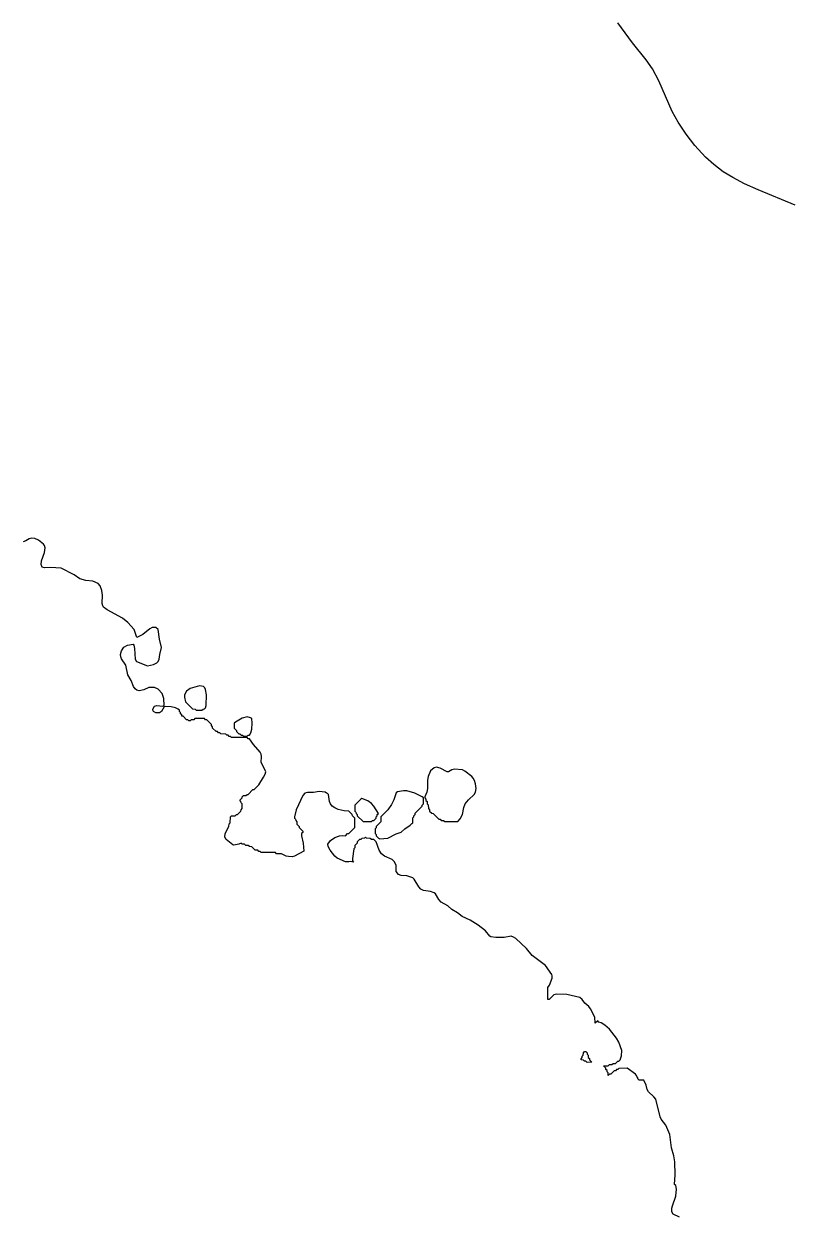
# Model space of a CAD drawing. Extents: x 474277 to 475042, y 254928 to 255625.
# Drawn here: x 474574.6 to 474624.3, y 255198.1 to 255275.2 of the extents above; entities that cross this region are included whole.
import ezdxf

# ---------------------------------------------------------------- set-up
doc = ezdxf.new("R2010")
doc.units = 0
doc.header["$MEASUREMENT"] = 0
doc.layers.add('BaseMapV2_DTM_export_MonNov09090547073261 — entities', color=1, linetype='CONTINUOUS')

msp = doc.modelspace()

# ---------------------------------------------------------------- linework, layer by layer
at = {"layer": 'BaseMapV2_DTM_export_MonNov09090547073261 — entities', "color": 15, "linetype": 'Continuous', "true_color": 0xb7484b}
for points in [[(474624.56, 255263.44, 84.5), (474622.16, 255264.437, 84.5), (474621.29, 255264.832, 84.5), (474620.523, 255265.232, 84.5), (474619.91, 255265.601, 84.5), (474619.296, 255266.07, 84.5), (474618.759, 255266.551, 84.5), (474618.069, 255267.308, 84.5), (474617.506, 255268.041, 84.5), (474616.987, 255268.808, 84.5), (474616.594, 255269.498, 84.5), (474615.736, 255271.491, 84.5), (474615.326, 255272.258, 84.5), (474614.926, 255272.838, 84.5), (474614.036, 255273.945, 84.5), (474613.085, 255275.236, 84.5)], [(474617.073, 255197.993, 84.25), (474616.665, 255198.189, 84.25), (474616.589, 255198.342, 84.25), (474616.592, 255198.572, 84.25), (474616.616, 255198.726, 84.25), (474616.838, 255199.339, 84.25), (474616.879, 255199.799, 84.25), (474616.835, 255200.029, 84.25), (474616.764, 255200.106, 84.25), (474616.794, 255200.719, 84.25), (474616.769, 255201.563, 84.25), (474616.722, 255201.946, 84.25), (474616.57, 255202.483, 84.25), (474616.459, 255203.343, 84.25), (474616.183, 255203.94, 84.25), (474615.897, 255204.323, 84.25), (474615.821, 255204.476, 84.25), (474615.542, 255205.627, 84.25), (474615.419, 255205.78, 84.25), (474615.065, 255206.087, 84.25), (474614.994, 255206.24, 84.25), (474614.926, 255206.528, 84.25), (474614.772, 255206.845, 84.25), (474614.466, 255206.85, 84.25), (474614.387, 255206.93, 84.25), (474614.384, 255207.007, 84.25), (474614.309, 255207.083, 84.25), (474614.304, 255207.16, 84.25), (474614.231, 255207.237, 84.25), (474613.699, 255207.616, 84.25), (474613.162, 255207.612, 84.25), (474613.093, 255207.543, 84.25), (474613.009, 255207.536, 84.25), (474612.932, 255207.462, 84.25), (474612.855, 255207.459, 84.25), (474612.628, 255207.237, 84.25), (474612.549, 255207.232, 84.25), (474612.468, 255207.16, 84.25), (474612.464, 255207.313, 84.25), (474612.395, 255207.382, 84.25), (474612.387, 255207.467, 84.25), (474612.319, 255207.536, 84.25), (474612.314, 255207.62, 84.25), (474612.165, 255207.781, 84.25), (474612.472, 255207.781, 84.25), (474612.549, 255207.853, 84.25), (474612.702, 255207.855, 84.25), (474612.779, 255207.93, 84.25), (474612.932, 255207.935, 84.25), (474613.081, 255208.08, 84.25), (474613.162, 255208.085, 84.25), (474613.234, 255208.157, 84.25), (474613.315, 255208.428, 84.25), (474613.344, 255208.77, 84.25), (474613.149, 255209.307, 84.25), (474613.009, 255209.567, 84.25), (474612.549, 255210.151, 84.25), (474612.242, 255210.408, 84.25), (474612.012, 255210.557, 84.25), (474611.854, 255210.611, 84.25), (474611.782, 255210.683, 84.25), (474611.624, 255210.534, 84.25), (474611.607, 255210.917, 84.25), (474611.322, 255211.454, 84.25), (474611.21, 255211.607, 84.25), (474610.949, 255211.837, 84.25), (474610.785, 255212.057, 84.25), (474610.632, 255212.192, 84.25), (474609.788, 255212.401, 84.25), (474609.098, 255212.405, 84.25), (474608.945, 255212.37, 84.25), (474608.638, 255212.063, 84.25), (474608.562, 255212.059, 84.25), (474608.56, 255212.834, 84.25), (474608.674, 255212.988, 84.25), (474608.84, 255213.448, 84.25), (474608.843, 255213.601, 84.25), (474608.812, 255213.678, 84.25), (474608.408, 255214.257, 84.25), (474607.54, 255214.904, 84.25), (474607.172, 255215.364, 84.25), (474606.491, 255216.005, 84.25), (474606.338, 255216.109, 84.25), (474606.185, 255216.161, 84.25), (474605.725, 255216.086, 84.25), (474605.188, 255216.077, 84.25), (474604.873, 255216.131, 84.25), (474604.804, 255216.171, 84.25), (474604.514, 255216.515, 84.25), (474604.038, 255216.875, 84.25), (474603.523, 255217.205, 84.25), (474603.002, 255217.435, 84.25), (474602.713, 255217.665, 84.25), (474602.351, 255217.883, 84.25), (474602.079, 255218.125, 84.25), (474601.661, 255218.367, 84.25), (474601.507, 255218.535, 84.25), (474601.286, 255218.892, 84.25), (474601.201, 255218.968, 84.25), (474600.971, 255219.042, 84.25), (474600.511, 255219.113, 84.25), (474600.329, 255219.198, 84.25), (474600.2, 255219.352, 84.25), (474599.897, 255219.856, 84.25), (474599.82, 255219.926, 84.25), (474599.437, 255220.061, 84.25), (474599.054, 255220.09, 84.25), (474598.9, 255220.144, 84.25), (474598.75, 255220.348, 84.25), (474598.734, 255220.732, 84.25), (474598.635, 255220.962, 84.25), (474598.474, 255221.115, 84.25), (474597.98, 255221.346, 84.25), (474597.784, 255221.499, 84.25), (474597.638, 255221.729, 84.25), (474597.443, 255222.264, 84.25), (474597.29, 255222.414, 84.25), (474597.137, 255222.416, 84.25), (474597.06, 255222.491, 84.25), (474596.822, 255222.495, 84.25), (474596.753, 255222.564, 84.25), (474596.685, 255222.495, 84.25), (474596.523, 255222.491, 84.25), (474596.447, 255222.416, 84.25), (474596.37, 255222.414, 84.25), (474596.225, 255222.265, 84.25), (474596.219, 255222.189, 84.25), (474596.071, 255222.035, 84.25), (474596.063, 255221.874, 84.25), (474595.995, 255221.805, 84.25), (474595.913, 255221.192, 84.25), (474595.918, 255221.039, 84.25), (474595.987, 255220.954, 84.25), (474595.757, 255220.987, 84.25), (474595.68, 255220.961, 84.25), (474595.45, 255220.972, 84.25), (474594.913, 255221.206, 84.25), (474594.768, 255221.345, 84.25), (474594.475, 255221.729, 84.25), (474594.346, 255221.959, 84.25), (474594.325, 255222.112, 84.25), (474594.485, 255222.342, 84.25), (474594.76, 255222.547, 84.25), (474595.067, 255222.648, 84.25), (474595.297, 255222.671, 84.25), (474595.45, 255222.653, 84.25), (474595.6, 255222.802, 84.25), (474595.68, 255222.807, 84.25), (474596.055, 255223.185, 84.25), (474596.055, 255223.799, 84.25), (474595.907, 255223.952, 84.25), (474595.902, 255224.029, 84.25), (474595.68, 255224.251, 84.25), (474595.373, 255224.278, 84.25), (474594.99, 255224.358, 84.25), (474594.76, 255224.461, 84.25), (474594.606, 255224.566, 84.25), (474594.486, 255224.719, 84.25), (474594.426, 255224.872, 84.25), (474594.368, 255225.332, 84.25), (474594.3, 255225.401, 84.25), (474594.223, 255225.407, 84.25), (474594.146, 255225.467, 84.25), (474593.763, 255225.511, 84.25), (474593.38, 255225.456, 84.25), (474592.996, 255225.457, 84.25), (474592.83, 255225.409, 84.25), (474592.69, 255225.258, 84.25), (474592.263, 255224.336, 84.25), (474592.157, 255223.876, 84.25), (474592.161, 255223.799, 84.25), (474592.229, 255223.73, 84.25), (474592.237, 255223.645, 84.25), (474592.309, 255223.569, 84.25), (474592.314, 255223.415, 84.25), (474592.46, 255223.267, 84.25), (474592.467, 255223.185, 84.25), (474592.693, 255222.955, 84.25), (474592.693, 255222.879, 84.25), (474592.617, 255222.802, 84.25), (474592.614, 255222.649, 84.25), (474592.727, 255222.189, 84.25), (474592.767, 255221.652, 84.25), (474592.167, 255221.345, 84.25), (474591.999, 255221.302, 84.25), (474591.769, 255221.31, 84.25), (474591.629, 255221.345, 84.25), (474591.309, 255221.494, 84.25), (474590.995, 255221.499, 84.25), (474590.926, 255221.567, 84.25), (474590.006, 255221.573, 84.25), (474589.929, 255221.647, 84.25), (474589.853, 255221.647, 84.25), (474589.776, 255221.721, 84.25), (474589.622, 255221.726, 84.25), (474589.392, 255221.951, 84.25), (474589.239, 255221.956, 84.25), (474589.162, 255222.027, 84.25), (474589.009, 255222.031, 84.25), (474588.932, 255222.108, 84.25), (474588.771, 255222.112, 84.25), (474588.702, 255222.181, 84.25), (474588.557, 255222.112, 84.25), (474588.242, 255222.051, 84.25), (474588.166, 255222.068, 84.25), (474587.729, 255222.419, 84.25), (474587.656, 255222.572, 84.25), (474587.667, 255222.802, 84.25), (474587.91, 255223.262, 84.25), (474587.936, 255223.423, 84.25), (474588.004, 255223.492, 84.25), (474588.01, 255223.876, 84.25), (474588.089, 255223.957, 84.25), (474588.319, 255223.957, 84.25), (474588.396, 255224.032, 84.25), (474588.472, 255224.037, 84.25), (474588.694, 255224.259, 84.25), (474588.698, 255224.336, 84.25), (474588.771, 255224.412, 84.25), (474588.771, 255224.719, 84.25), (474588.702, 255224.788, 84.25), (474588.694, 255224.872, 84.25), (474588.626, 255224.957, 84.25), (474588.771, 255225.102, 84.25), (474588.777, 255225.179, 84.25), (474588.856, 255225.259, 84.25), (474589.009, 255225.264, 84.25), (474589.086, 255225.337, 84.25), (474589.162, 255225.337, 84.25), (474589.469, 255225.642, 84.25), (474589.546, 255225.644, 84.25), (474589.853, 255225.949, 84.25), (474590.159, 255226.439, 84.25), (474590.251, 255226.636, 84.25), (474590.295, 255226.789, 84.25), (474590.274, 255226.866, 84.25), (474589.998, 255227.403, 84.25), (474590.032, 255227.786, 84.25), (474589.998, 255227.939, 84.25), (474589.929, 255228.057, 84.25), (474589.496, 255228.553, 84.25), (474589.239, 255228.932, 84.25), (474589.162, 255228.934, 84.25), (474589.086, 255229.008, 84.25), (474588.089, 255229.01, 84.25), (474588.012, 255229.085, 84.25), (474587.936, 255229.085, 84.25), (474587.859, 255229.162, 84.25), (474587.782, 255229.162, 84.25), (474587.706, 255229.235, 84.25), (474587.399, 255229.241, 84.25), (474587.322, 255229.315, 84.25), (474587.246, 255229.315, 84.25), (474587.169, 255229.392, 84.25), (474587.088, 255229.396, 84.25), (474586.862, 255229.623, 84.25), (474586.858, 255229.703, 84.25), (474586.782, 255229.78, 84.25), (474586.778, 255229.856, 84.25), (474586.479, 255230.159, 84.25), (474586.402, 255230.159, 84.25), (474586.325, 255230.232, 84.25), (474585.712, 255230.232, 84.25), (474585.643, 255230.163, 84.25), (474585.482, 255230.159, 84.25), (474585.405, 255230.083, 84.25), (474585.329, 255230.083, 84.25), (474585.252, 255230.159, 84.25), (474585.175, 255230.159, 84.25), (474584.945, 255230.385, 84.25), (474584.866, 255230.393, 84.25), (474584.861, 255230.47, 84.25), (474584.792, 255230.538, 84.25), (474584.787, 255230.623, 84.25), (474584.712, 255230.7, 84.25), (474584.707, 255230.776, 84.25), (474584.631, 255230.853, 84.25), (474584.46, 255230.93, 84.25), (474584.178, 255230.997, 84.25), (474583.795, 255231.022, 84.25), (474583.718, 255231.003, 84.25), (474583.547, 255230.7, 84.25), (474583.412, 255230.611, 84.25), (474583.182, 255230.606, 84.25), (474583.03, 255230.7, 84.25), (474582.994, 255230.776, 84.25), (474582.998, 255230.853, 84.25), (474583.105, 255231.032, 84.25), (474583.258, 255231.087, 84.25), (474583.642, 255231.047, 84.25), (474583.714, 255231.083, 84.25), (474583.701, 255231.543, 84.25), (474583.59, 255231.85, 84.25), (474583.335, 255232.139, 84.25), (474583.105, 255232.24, 84.25), (474582.722, 255232.249, 84.25), (474582.415, 255232.099, 84.25), (474582.108, 255232.028, 84.25), (474581.955, 255232.071, 84.25), (474581.839, 255232.157, 84.25), (474581.731, 255232.31, 84.25), (474581.598, 255232.693, 84.25), (474581.374, 255233.077, 84.25), (474581.247, 255233.69, 84.25), (474580.958, 255234.112, 84.25), (474580.916, 255234.227, 84.25), (474580.906, 255234.38, 84.25), (474580.972, 255234.61, 84.25), (474581.111, 255234.851, 84.25), (474581.341, 255234.975, 84.25), (474581.725, 255235.04, 84.25), (474581.758, 255234.994, 84.25), (474581.802, 255234.766, 84.25), (474581.84, 255234.073, 84.25), (474581.939, 255233.92, 84.25), (474582.645, 255233.655, 84.25), (474583.028, 255233.733, 84.25), (474583.258, 255233.843, 84.25), (474583.336, 255233.92, 84.25), (474583.402, 255234.073, 84.25), (474583.44, 255234.38, 84.25), (474583.546, 255234.84, 84.25), (474583.412, 255235.377, 84.25), (474583.332, 255235.99, 84.25), (474583.182, 255236.139, 84.25), (474582.952, 255236.118, 84.25), (474582.798, 255236.047, 84.25), (474582.338, 255235.675, 84.25), (474581.955, 255235.479, 84.25), (474581.785, 255235.99, 84.25), (474581.374, 255236.45, 84.25), (474581.035, 255236.732, 84.25), (474580.038, 255237.261, 84.25), (474579.806, 255237.447, 84.25), (474579.755, 255237.524, 84.25), (474579.72, 255237.677, 84.25), (474579.741, 255238.214, 84.25), (474579.693, 255238.521, 84.25), (474579.578, 255238.833, 84.25), (474579.449, 255238.981, 84.25), (474579.118, 255239.123, 84.25), (474578.658, 255239.169, 84.25), (474578.274, 255239.27, 84.25), (474577.891, 255239.531, 84.25), (474577.048, 255239.972, 84.25), (474576.358, 255240.016, 84.25), (474575.974, 255239.986, 84.25), (474575.821, 255240.036, 84.25), (474575.772, 255240.208, 84.25), (474575.791, 255240.438, 84.25), (474575.989, 255240.974, 84.25), (474576.029, 255241.281, 84.25), (474575.974, 255241.433, 84.25), (474575.906, 255241.511, 84.25), (474575.591, 255241.777, 84.25), (474575.361, 255241.875, 84.25), (474575.131, 255241.917, 84.25), (474574.977, 255241.87, 84.25), (474574.772, 255241.741, 84.25), (474574.594, 255241.676, 84.25)], [(474586.172, 255230.781, 84.25), (474586.249, 255230.856, 84.25), (474586.325, 255230.858, 84.25), (474586.402, 255230.934, 84.25), (474586.444, 255231.083, 84.25), (474586.456, 255231.773, 84.25), (474586.402, 255232.111, 84.25), (474586.354, 255232.233, 84.25), (474586.274, 255232.31, 84.25), (474586.019, 255232.365, 84.25), (474585.405, 255232.187, 84.25), (474585.175, 255232.003, 84.25), (474585.043, 255231.773, 84.25), (474585.035, 255231.62, 84.25), (474585.107, 255231.313, 84.25), (474585.559, 255230.858, 84.25), (474585.72, 255230.853, 84.25), (474585.789, 255230.784, 84.25), (474586.172, 255230.781, 84.25)], [(474589.086, 255229.094, 84.25), (474589.162, 255229.169, 84.25), (474589.239, 255229.171, 84.25), (474589.333, 255229.32, 84.25), (474589.401, 255229.55, 84.25), (474589.418, 255229.933, 84.25), (474589.388, 255230.24, 84.25), (474589.316, 255230.291, 84.25), (474589.086, 255230.342, 84.25), (474588.779, 255230.26, 84.25), (474588.345, 255230.01, 84.25), (474588.25, 255229.933, 84.25), (474588.247, 255229.78, 84.25), (474588.25, 255229.626, 84.25), (474588.396, 255229.477, 84.25), (474588.404, 255229.396, 84.25), (474588.549, 255229.247, 84.25), (474588.626, 255229.245, 84.25), (474588.702, 255229.171, 84.25), (474588.784, 255229.166, 84.25), (474588.856, 255229.094, 84.25), (474589.086, 255229.094, 84.25)], [(474602.734, 255223.577, 84.25), (474602.887, 255223.755, 84.25), (474603.028, 255224.029, 84.25), (474603.118, 255224.489, 84.25), (474603.215, 255224.719, 84.25), (474603.424, 255224.991, 84.25), (474603.782, 255225.332, 84.25), (474603.882, 255225.486, 84.25), (474603.925, 255225.716, 84.25), (474603.884, 255226.022, 84.25), (474603.808, 255226.241, 84.25), (474603.731, 255226.38, 84.25), (474603.629, 255226.483, 84.25), (474603.194, 255226.842, 84.25), (474603.041, 255226.915, 84.25), (474602.504, 255226.958, 84.25), (474602.351, 255226.918, 84.25), (474602.121, 255226.801, 84.25), (474602.044, 255226.796, 84.25), (474601.584, 255227.029, 84.25), (474601.354, 255227.085, 84.25), (474601.201, 255227.055, 84.25), (474600.971, 255226.856, 84.25), (474600.801, 255226.483, 84.25), (474600.761, 255226.252, 84.25), (474600.769, 255225.716, 84.25), (474600.715, 255225.486, 84.25), (474600.592, 255225.179, 84.25), (474600.595, 255225.102, 84.25), (474600.664, 255225.034, 84.25), (474600.668, 255224.949, 84.25), (474600.742, 255224.872, 84.25), (474600.749, 255224.719, 84.25), (474600.817, 255224.65, 84.25), (474600.825, 255224.412, 84.25), (474600.894, 255224.344, 84.25), (474600.902, 255224.259, 84.25), (474601.047, 255224.114, 84.25), (474601.124, 255224.108, 84.25), (474601.507, 255223.73, 84.25), (474601.584, 255223.727, 84.25), (474601.661, 255223.653, 84.25), (474601.814, 255223.649, 84.25), (474601.891, 255223.577, 84.25), (474602.734, 255223.577, 84.25)], [(474597.137, 255223.573, 84.25), (474597.213, 255223.649, 84.25), (474597.29, 255223.653, 84.25), (474597.436, 255223.799, 84.25), (474597.443, 255223.883, 84.25), (474597.512, 255223.952, 84.25), (474597.52, 255224.037, 84.25), (474597.589, 255224.106, 84.25), (474597.301, 255224.566, 84.25), (474597.137, 255224.741, 84.25), (474596.907, 255224.916, 84.25), (474596.523, 255225.06, 84.25), (474596.447, 255225.023, 84.25), (474596.071, 255224.642, 84.25), (474596.071, 255224.259, 84.25), (474596.14, 255224.19, 84.25), (474596.148, 255224.106, 84.25), (474596.217, 255224.037, 84.25), (474596.221, 255223.952, 84.25), (474596.6, 255223.573, 84.25), (474597.137, 255223.573, 84.25)], [(474598.21, 255222.493, 84.25), (474598.747, 255222.784, 84.25), (474599.054, 255222.898, 84.25), (474599.291, 255223.109, 84.25), (474599.636, 255223.339, 84.25), (474599.744, 255223.458, 84.25), (474599.812, 255223.492, 84.25), (474599.82, 255223.807, 84.25), (474599.889, 255223.876, 84.25), (474599.894, 255223.952, 84.25), (474599.966, 255224.029, 84.25), (474599.974, 255224.11, 84.25), (474600.426, 255224.566, 84.25), (474600.429, 255224.642, 84.25), (474600.503, 255224.719, 84.25), (474600.503, 255225.102, 84.25), (474600.426, 255225.179, 84.25), (474599.94, 255225.409, 84.25), (474599.437, 255225.564, 84.25), (474599.207, 255225.565, 84.25), (474598.824, 255225.496, 84.25), (474598.747, 255225.435, 84.25), (474598.594, 255224.973, 84.25), (474598.44, 255224.673, 84.25), (474598.21, 255224.333, 84.25), (474597.758, 255223.876, 84.25), (474597.753, 255223.569, 84.25), (474597.448, 255223.262, 84.25), (474597.443, 255223.177, 84.25), (474597.375, 255223.109, 84.25), (474597.375, 255222.802, 84.25), (474597.443, 255222.733, 84.25), (474597.451, 255222.649, 84.25), (474597.601, 255222.495, 84.25), (474597.674, 255222.465, 84.25), (474598.21, 255222.493, 84.25)], [(474611.403, 255208.004, 84.25), (474611.092, 255208.001, 84.25), (474611.015, 255208.076, 84.25), (474610.938, 255208.076, 84.25), (474610.862, 255208.149, 84.25), (474610.704, 255208.157, 84.25), (474610.706, 255208.234, 84.25), (474610.781, 255208.31, 84.25), (474610.785, 255208.395, 84.25), (474610.854, 255208.464, 84.25), (474610.86, 255208.617, 84.25), (474610.938, 255208.696, 84.25), (474611.015, 255208.696, 84.25), (474611.094, 255208.617, 84.25), (474611.1, 255208.54, 84.25), (474611.169, 255208.472, 84.25), (474611.176, 255208.31, 84.25), (474611.245, 255208.242, 84.25), (474611.25, 255208.157, 84.25), (474611.403, 255208.004, 84.25)]]:
    msp.add_polyline3d(points, dxfattribs=at)

doc.saveas('drawing.dxf')
